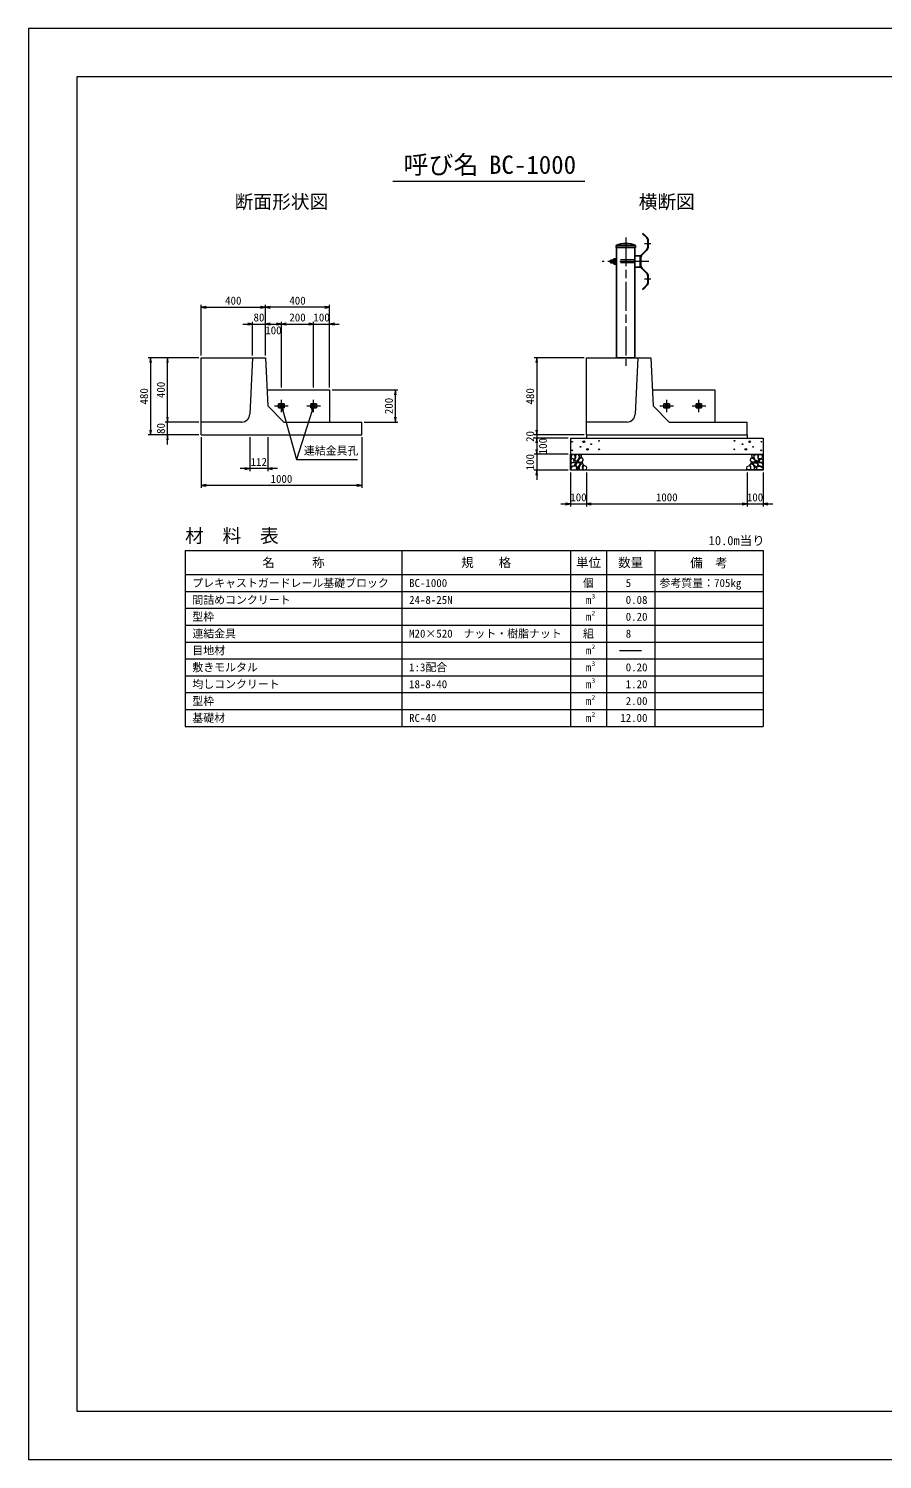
# Model space of a CAD drawing. Units: millimetres at full size, sheet at 1:15. Extents: x 0 to 12615, y 0 to 8910.
# Drawn here: x 0 to 5318, y 0 to 8910 of the extents above; entities that cross this region are included whole.
import ezdxf
from ezdxf.enums import TextEntityAlignment as Align

# ---------------------------------------------------------------- set-up
doc = ezdxf.new("R2010")
doc.units = ezdxf.units.MM
doc.header["$LTSCALE"] = 15
doc.linetypes.add('CHAIN', pattern=[18.5, 12, -1.5, 3.5, -1.5])
doc.linetypes.add('DASHED_SPACED', pattern=[12, 6, -6])
for name, color, linetype, lineweight in [('D-BMK', 2, 'CHAIN', 13), ('D-DCR-HCHn', 4, 'Continuous', 9), ('D-MTR-FRAM', 7, 'Continuous', 13), ('D-MTR-LINE', 7, 'Continuous', 13), ('D-MTR-TXT', 7, 'Continuous', 13), ('D-STR-DIM', 7, 'Continuous', 13), ('D-STR-STRn', 1, 'Continuous', 25), ('D-STR-TXT', 7, 'Continuous', 13), ('D-TTL', 2, 'Continuous', 13), ('D-TTL-TXT', 7, 'Continuous', 13)]:
    doc.layers.add(name, color=color, linetype=linetype, lineweight=lineweight)
doc.layers.add('D-MTR', color=7, linetype='Continuous')
doc.styles.add('ＭＳ ゴシック', font='')
doc.styles.get('ＭＳ ゴシック').set_extended_font_data('MS Gothic')

# ---------------------------------------------------------------- blocks, each defined once
blk = doc.blocks.new('open_arrow')
at = {"color": 0, "linetype": 'Continuous', "lineweight": -2}
blk.add_lwpolyline([(7.5, 1.25), (0, 0), (7.5, -1.25)], dxfattribs=at)

msp = doc.modelspace()

# ---------------------------------------------------------------- linework, layer by layer
at = {"layer": 'D-BMK'}
for p, q in [((3720, 7610), (3720, 6810)), ((3876.89, 7569.5), (3836.95, 7569.5)), ((3863.35, 7460), (3573.65, 7460)), ((3876.89, 7350.5), (3836.95, 7350.5)), ((1575, 6522.5), (1575, 6597.5)), ((1775, 6522.5), (1775, 6597.5)), ((3975, 6522.5), (3975, 6597.5)), ((4175, 6522.5), (4175, 6597.5)), ((1532.5, 6560), (1617.5, 6560)), ((1732.5, 6560), (1817.5, 6560)), ((3932.5, 6560), (4017.5, 6560)), ((4132.5, 6560), (4217.5, 6560))]:
    msp.add_line(p, q, dxfattribs=at)
at = {"layer": 'D-DCR-HCHn'}
for points in [[(3400.6, 6255.8), (3390.2, 6258.11), (3380.95, 6253.49), (3379.8, 6243.08), (3382.11, 6234.99), (3393.66, 6231.53), (3401.75, 6231.53), (3405.22, 6237.31), (3405.22, 6250.02)], [(3409.84, 6256.95), (3406.38, 6246.55), (3407.53, 6234.99), (3399.44, 6222.28), (3409.84, 6216.5), (3421.4, 6222.28), (3428.34, 6231.53), (3430.65, 6246.55), (3428.34, 6254.64), (3421.4, 6258.11)], [(3429.49, 6229.22), (3423.71, 6215.35), (3428.34, 6209.57), (3442.21, 6209.57), (3447.98, 6211.88), (3453.76, 6219.97), (3453.76, 6226.9), (3447.98, 6236.15), (3441.05, 6237.31)], [(3431.8, 6254.64), (3431.8, 6240.77), (3437.58, 6237.31), (3443.36, 6240.77), (3444.52, 6248.86), (3443.36, 6255.8), (3435.27, 6258.11)], [(4520.51, 6229.22), (4526.29, 6215.35), (4521.66, 6209.57), (4507.79, 6209.57), (4502.02, 6211.88), (4496.24, 6219.97), (4496.24, 6226.9), (4502.02, 6236.15), (4508.95, 6237.31)], [(4518.2, 6254.64), (4518.2, 6240.77), (4512.42, 6237.31), (4506.64, 6240.77), (4505.48, 6248.86), (4506.64, 6255.8), (4514.73, 6258.11)], [(4540.16, 6256.95), (4543.62, 6246.55), (4542.47, 6234.99), (4550.56, 6222.28), (4540.16, 6216.5), (4528.6, 6222.28), (4521.66, 6231.53), (4519.35, 6246.55), (4521.66, 6254.64), (4528.6, 6258.11)], [(4549.4, 6255.8), (4559.8, 6258.11), (4569.05, 6253.49), (4570.2, 6243.08), (4567.89, 6234.99), (4556.34, 6231.53), (4548.25, 6231.53), (4544.78, 6237.31), (4544.78, 6250.02)], [(3378.64, 6226.9), (3375.17, 6216.5), (3379.8, 6209.57), (3391.35, 6208.41), (3399.24, 6211.8), (3395.98, 6219.97), (3398.29, 6224.59), (3393.66, 6229.22), (3386.73, 6231.53)], [(3400.58, 6188.5), (3409.14, 6201.35), (3408.07, 6204.56), (3396.3, 6207.77), (3385.6, 6206.7), (3378.11, 6200.28), (3377.03, 6192.78), (3378.11, 6185.29), (3386.67, 6183.15)], [(3404.86, 6161.75), (3412.35, 6164.96), (3414.49, 6175.66), (3410.21, 6183.15), (3402.72, 6185.29), (3393.09, 6184.22), (3382.39, 6179.94), (3377.03, 6173.52), (3377.03, 6166.03), (3380.25, 6161.75), (3393.09, 6162.82)], [(3412.16, 6216.5), (3406.38, 6211.88), (3408.69, 6208.41), (3416.78, 6208.41), (3420.25, 6209.57), (3422.56, 6214.19), (3419.09, 6217.66)], [(3430.54, 6188.5), (3435.89, 6201.35), (3431.61, 6206.7), (3418.77, 6206.7), (3413.42, 6204.56), (3408.07, 6197.07), (3408.07, 6190.64), (3413.42, 6182.08), (3419.84, 6181.01)], [(3428.4, 6164.96), (3428.4, 6177.8), (3423.05, 6181.01), (3417.7, 6177.8), (3416.63, 6170.31), (3417.7, 6163.89), (3425.19, 6161.75)], [(3448.73, 6162.82), (3451.94, 6172.45), (3450.87, 6183.15), (3458.36, 6194.93), (3448.73, 6200.28), (3438.03, 6194.93), (3431.61, 6186.36), (3429.47, 6172.45), (3431.61, 6164.96), (3438.03, 6161.75)], [(3446.59, 6200.28), (3451.94, 6204.56), (3449.8, 6207.77), (3442.31, 6207.77), (3439.1, 6206.7), (3436.96, 6202.42), (3440.17, 6199.21)], [(3457.29, 6163.89), (3466.92, 6161.75), (3475.49, 6166.03), (3476.56, 6175.66), (3474.42, 6183.15), (3463.71, 6186.36), (3456.22, 6186.36), (3453.01, 6181.01), (3453.01, 6169.24)], [(4492.71, 6163.89), (4483.08, 6161.75), (4474.51, 6166.03), (4473.44, 6175.66), (4475.58, 6183.15), (4486.29, 6186.36), (4493.78, 6186.36), (4496.99, 6181.01), (4496.99, 6169.24)], [(4501.27, 6162.82), (4498.06, 6172.45), (4499.13, 6183.15), (4491.64, 6194.93), (4501.27, 6200.28), (4511.97, 6194.93), (4518.39, 6186.36), (4520.53, 6172.45), (4518.39, 6164.96), (4511.97, 6161.75)], [(4503.41, 6200.28), (4498.06, 6204.56), (4500.2, 6207.77), (4507.69, 6207.77), (4510.9, 6206.7), (4513.04, 6202.42), (4509.83, 6199.21)], [(4519.46, 6188.5), (4514.11, 6201.35), (4518.39, 6206.7), (4531.23, 6206.7), (4536.58, 6204.56), (4541.93, 6197.07), (4541.93, 6190.64), (4536.58, 6182.08), (4530.16, 6181.01)], [(4521.6, 6164.96), (4521.6, 6177.8), (4526.95, 6181.01), (4532.3, 6177.8), (4533.37, 6170.31), (4532.3, 6163.89), (4524.81, 6161.75)], [(4537.84, 6216.5), (4543.62, 6211.88), (4541.31, 6208.41), (4533.22, 6208.41), (4529.75, 6209.57), (4527.44, 6214.19), (4530.91, 6217.66)], [(4545.14, 6161.75), (4537.65, 6164.96), (4535.51, 6175.66), (4539.79, 6183.15), (4547.28, 6185.29), (4556.91, 6184.22), (4567.61, 6179.94), (4572.97, 6173.52), (4572.97, 6166.03), (4569.75, 6161.75), (4556.91, 6162.82)], [(4549.42, 6188.5), (4540.86, 6201.35), (4541.93, 6204.56), (4553.7, 6207.77), (4564.4, 6206.7), (4571.89, 6200.28), (4572.97, 6192.78), (4571.89, 6185.29), (4563.33, 6183.15)], [(4571.36, 6226.9), (4574.83, 6216.5), (4570.2, 6209.57), (4558.65, 6208.41), (4550.76, 6211.8), (4554.02, 6219.97), (4551.71, 6224.59), (4556.34, 6229.22), (4563.27, 6231.53)]]:
    msp.add_lwpolyline(points, close=True, dxfattribs=at)
for centre, radius in [((3385.73, 6337.43), 2.25), ((3458.34, 6337.43), 5.62), ((3553.13, 6343.48), 2.25), ((4396.87, 6343.48), 2.25), ((4491.66, 6337.43), 5.62), ((4564.27, 6337.43), 2.25), ((3386.87, 6283.92), 2.25), ((3437.29, 6305.76), 2.25), ((3481.66, 6289.97), 5.62), ((3503.69, 6322.35), 2.25), ((3554.27, 6289.97), 2.25), ((4395.73, 6289.97), 2.25), ((4447.29, 6321.64), 2.25), ((4468.34, 6289.97), 5.62), ((4512.71, 6305.76), 2.25), ((4563.13, 6283.92), 2.25)]:
    msp.add_circle(centre, radius, dxfattribs=at)
at = {"layer": 'D-MTR-FRAM'}
for p, q in [((975, 5660), (4575, 5660)), ((975, 5660), (975, 4565)), ((3900, 5660), (3900, 4565)), ((4575, 5660), (4575, 4565)), ((975, 4565), (4575, 4565))]:
    msp.add_line(p, q, dxfattribs=at)
at = {"layer": 'D-MTR-LINE'}
for p, q in [((2325, 5660), (2325, 4565)), ((3375, 5660), (3375, 4565)), ((3600, 5660), (3600, 4565)), ((975, 5510), (4575, 5510)), ((975, 5405), (4575, 5405)), ((975, 5300), (4575, 5300)), ((975, 5195), (4575, 5195)), ((975, 5090), (4575, 5090)), ((975, 4985), (4575, 4985)), ((975, 4880), (4575, 4880)), ((975, 4775), (4575, 4775)), ((975, 4670), (4575, 4670))]:
    msp.add_line(p, q, dxfattribs=at)
at = {"layer": 'D-MTR-TXT'}
msp.add_line((3681.7, 5037.5), (3818.3, 5037.5), dxfattribs=at)
at = {"layer": 'D-STR-DIM'}
for p, q in [((1075, 6875), (1075, 7190)), ((1075, 7175), (1475, 7175)), ((1475, 6875), (1475, 7190)), ((1475, 6875), (1475, 7190)), ((1875, 7175), (1475, 7175)), ((1875, 6675), (1875, 7190)), ((1335, 7070), (1535, 7070)), ((1395, 6875), (1395, 7085)), ((1475, 6875), (1475, 7085)), ((1475, 6875), (1475, 7085)), ((1475, 7070), (1575, 7070)), ((1575, 6675), (1575, 7085)), ((1575, 6675), (1575, 7085)), ((1575, 7070), (1775, 7070)), ((1715, 7070), (1935, 7070)), ((1775, 6675), (1775, 7085)), ((1775, 6675), (1775, 7085)), ((1875, 6675), (1875, 7085)), ((1060, 6860), (745, 6860)), ((760, 6860), (760, 6380)), ((1060, 6860), (850, 6860)), ((865, 6460), (865, 6860)), ((3460, 6860), (3150, 6860)), ((3165, 6860), (3165, 6380)), ((1890, 6660), (2300, 6660)), ((2285, 6460), (2285, 6660)), ((865, 6320), (865, 6520)), ((1060, 6460), (850, 6460)), ((1060, 6460), (850, 6460)), ((2090, 6460), (2300, 6460)), ((3165, 6440), (3165, 6300)), ((1060, 6380), (745, 6380)), ((1060, 6380), (850, 6380)), ((1075, 6365), (1075, 6050)), ((1377.51, 6365), (1377.51, 6155)), ((1490, 6365), (1490, 6155)), ((2075, 6365), (2075, 6050)), ((3460, 6380), (3150, 6380)), ((3460, 6380), (3150, 6380)), ((3360, 6360), (3150, 6360)), ((3360, 6360), (3150, 6360)), ((3165, 6360), (3165, 6260)), ((3360, 6260), (3150, 6260)), ((3360, 6260), (3150, 6260)), ((3165, 6320), (3165, 6100)), ((1550, 6170), (1317.51, 6170)), ((3360, 6160), (3150, 6160)), ((2075, 6065), (1075, 6065)), ((3375, 6145), (3375, 5935)), ((3475, 6145), (3475, 5935)), ((3475, 6145), (3475, 5935)), ((4475, 6145), (4475, 5935)), ((4475, 6145), (4475, 5935)), ((4575, 6145), (4575, 5935)), ((3315, 5950), (3535, 5950)), ((3475, 5950), (4475, 5950)), ((4415, 5950), (4635, 5950))]:
    msp.add_line(p, q, dxfattribs=at)
at = {"layer": 'D-STR-STRn'}
for p, q in [((3827.15, 7635), (3824.93, 7632.7)), ((3824.93, 7632.7), (3850.38, 7606.34)), ((3827.15, 7635), (3852.68, 7608.56)), ((3856.95, 7554.32), (3856.95, 7590.08)), ((3860.15, 7554.32), (3860.15, 7590.08)), ((3659.85, 7560), (3659.85, 7547.5)), ((3780.15, 7560), (3659.85, 7560)), ((3780.15, 7547.5), (3659.85, 7547.5)), ((3662.85, 7547.5), (3662.85, 6860)), ((3777.15, 7547.5), (3777.15, 7495)), ((3777.15, 7495), (3777.15, 7425)), ((3810.15, 7495), (3777.15, 7495)), ((3780.15, 7560), (3780.15, 7547.5)), ((3810.15, 7495), (3810.15, 7425)), ((3848.42, 7533.2), (3819.58, 7503.34)), ((3850.72, 7530.98), (3821.88, 7501.12)), ((3623.65, 7469), (3643.65, 7469)), ((3623.65, 7469), (3623.65, 7451)), ((3623.65, 7451), (3643.65, 7451)), ((3626.15, 7469), (3626.15, 7451)), ((3628.65, 7469), (3628.65, 7451)), ((3631.15, 7469), (3631.15, 7451)), ((3633.65, 7469), (3633.65, 7451)), ((3636.15, 7469), (3636.15, 7451)), ((3638.65, 7469), (3638.65, 7451)), ((3641.15, 7469), (3641.15, 7451)), ((3643.65, 7446.98), (3643.65, 7473.02)), ((3643.65, 7469), (3643.65, 7451)), ((3659.65, 7477.31), (3647.11, 7477.31)), ((3659.65, 7468.63), (3647.11, 7468.63)), ((3659.65, 7451.37), (3647.11, 7451.37)), ((3659.65, 7442.69), (3647.11, 7442.69)), ((3662.85, 7478.5), (3659.65, 7478.5)), ((3659.65, 7478.5), (3659.65, 7441.5)), ((3659.65, 7442.69), (3659.65, 7477.31)), ((3662.85, 7471), (3659.65, 7471)), ((3662.85, 7449), (3659.65, 7449)), ((3662.85, 7441.5), (3659.65, 7441.5)), ((3662.85, 7478.5), (3662.85, 7441.5)), ((3810.15, 7425), (3777.15, 7425)), ((3777.15, 7425), (3777.15, 6860)), ((3810.15, 7440), (3810.15, 7480)), ((3813.35, 7440), (3813.35, 7480)), ((3813.35, 7442.69), (3813.35, 7477.31)), ((3848.42, 7386.8), (3819.58, 7416.66)), ((3850.72, 7389.02), (3821.88, 7418.88)), ((3824.93, 7287.3), (3850.38, 7313.66)), ((3827.15, 7285), (3852.68, 7311.44)), ((3856.95, 7365.68), (3856.95, 7329.92)), ((3860.15, 7365.68), (3860.15, 7329.92)), ((3827.15, 7285), (3824.93, 7287.3)), ((3777.15, 6860), (3662.85, 6860)), ((1557.5, 6572.5), (1557.5, 6547.5)), ((1557.5, 6572.5), (1592.5, 6572.5)), ((1557.5, 6547.5), (1592.5, 6547.5)), ((1592.5, 6572.5), (1592.5, 6547.5)), ((1757.5, 6572.5), (1757.5, 6547.5)), ((1757.5, 6572.5), (1792.5, 6572.5)), ((1757.5, 6547.5), (1792.5, 6547.5)), ((1792.5, 6572.5), (1792.5, 6547.5)), ((3957.5, 6572.5), (3957.5, 6547.5)), ((3957.5, 6572.5), (3992.5, 6572.5)), ((3957.5, 6547.5), (3992.5, 6547.5)), ((3992.5, 6572.5), (3992.5, 6547.5)), ((4157.5, 6572.5), (4157.5, 6547.5)), ((4157.5, 6572.5), (4192.5, 6572.5)), ((4157.5, 6547.5), (4192.5, 6547.5)), ((4192.5, 6572.5), (4192.5, 6547.5))]:
    msp.add_line(p, q, dxfattribs=at)
at = {"layer": 'D-STR-STRn', "linetype": 'DASHED_SPACED', "lineweight": 13}
for p, q in [((3777.15, 7469.23), (3662.85, 7469.23)), ((3777.15, 7450.77), (3662.85, 7450.77))]:
    msp.add_line(p, q, dxfattribs=at)
at = {"layer": 'D-STR-STRn', "lineweight": 13}
for p, q in [((1075, 6460), (1075, 6860)), ((1075, 6860), (1395, 6860)), ((1395, 6860), (1377.5, 6510)), ((1395, 6860), (1475, 6860)), ((1475, 6860), (1490, 6560)), ((3475, 6460), (3475, 6860)), ((3475, 6860), (3795, 6860)), ((3795, 6860), (3777.5, 6510)), ((3795, 6860), (3875, 6860)), ((3875, 6860), (3890, 6560)), ((1485, 6660), (1875, 6660)), ((1875, 6660), (1875, 6460)), ((3885, 6660), (4275, 6660)), ((4275, 6660), (4275, 6460)), ((1490, 6560), (1590, 6460)), ((3890, 6560), (3990, 6460)), ((1327.5, 6460), (1075, 6460)), ((1075, 6380), (1075, 6460)), ((1590, 6460), (2075, 6460)), ((2075, 6380), (2075, 6460)), ((3727.5, 6460), (3475, 6460)), ((3475, 6380), (3475, 6460)), ((3990, 6460), (4475, 6460)), ((4475, 6380), (4475, 6460)), ((1075, 6380), (2075, 6380)), ((3375, 6360), (4575, 6360)), ((3375, 6360), (3375, 6260)), ((3475, 6380), (4475, 6380)), ((3475, 6380), (3475, 6360)), ((4475, 6380), (4475, 6360)), ((4575, 6360), (4575, 6260)), ((3375, 6160), (3375, 6260)), ((3375, 6260), (4575, 6260)), ((4575, 6260), (4575, 6160)), ((4575, 6160), (3375, 6160))]:
    msp.add_line(p, q, dxfattribs=at)
at = {"layer": 'D-STR-STRn'}
for centre in [(1575, 6560), (1775, 6560), (3975, 6560), (4175, 6560)]:
    msp.add_circle(centre, 8, dxfattribs=at)
for centre, radius, start, end in [((3833.55, 7590.08), 23.4, 0, 44), ((3833.55, 7590.08), 26.6, 0, 44), ((3720, 7415.25), 156.75, 67.4351, 112.5649), ((3843.75, 7480), 33.6, 136, 180), ((3843.75, 7480), 30.4, 136, 180), ((3826.55, 7554.32), 30.4, 316, 0), ((3826.55, 7554.32), 33.6, 316, 0), ((3648.1, 7472.97), 4.45, 102.80038, 257.19962), ((3656.15, 7460), 12.5, 136.3091, 223.6909), ((3648.1, 7447.03), 4.45, 102.80038, 257.19962), ((3843.75, 7440), 33.6, 180, 224), ((3843.75, 7440), 30.4, 180, 224), ((3826.55, 7365.68), 30.4, 0, 44), ((3833.55, 7329.92), 23.4, 316, 0), ((3826.55, 7365.68), 33.6, 0, 44), ((3833.55, 7329.92), 26.6, 316, 0)]:
    msp.add_arc(centre, radius, start, end, dxfattribs=at)
at = {"layer": 'D-STR-STRn', "lineweight": 13}
for centre in [(1327.5, 6510), (3727.5, 6510)]:
    msp.add_arc(centre, 50, 270, 0, dxfattribs=at)
at = {"layer": 'D-STR-TXT'}
for points in [[(1575, 6560), (1583.19, 6531.14), (1669.55, 6226.92), (2049.01, 6226.92)], [(1775, 6560), (1765.95, 6531.4), (1669.55, 6226.92)]]:
    msp.add_lwpolyline(points, dxfattribs=at)
at = {"layer": 'D-TTL'}
for points in [[(0, 0), (12615, 0), (12615, 8910), (0, 8910)], [(300, 300), (12315, 300), (12315, 8610), (300, 8610)]]:
    msp.add_lwpolyline(points, close=True, dxfattribs=at)
at = {"layer": 'D-TTL-TXT'}
msp.add_line((2268.08, 7960), (3463.79, 7960), dxfattribs=at)

# ---------------------------------------------------------------- block references
at = {"layer": 'D-STR-DIM', "xscale": 4, "yscale": 4}
for p in [(1075, 7175), (1475, 7175), (1475, 7070), (1475, 7070), (1575, 7070), (1875, 7070), (1490, 6170), (1075, 6065), (3475, 5950), (3475, 5950), (4575, 5950)]:
    msp.add_blockref('open_arrow', p, dxfattribs=at)
for p, rotation in [((1475, 7175), 180), ((1875, 7175), 180), ((1395, 7070), 180), ((1575, 7070), 180), ((1775, 7070), 180), ((1775, 7070), 180), ((760, 6860), 270), ((865, 6860), 270), ((3165, 6860), 270), ((2285, 6660), 270), ((865, 6460), 90), ((865, 6460), 90), ((2285, 6460), 90), ((760, 6380), 90), ((865, 6380), 270), ((3165, 6380), 90), ((3165, 6380), 90), ((3165, 6360), 270), ((3165, 6360), 270), ((3165, 6260), 90), ((3165, 6260), 90), ((1377.51, 6170), 180), ((3165, 6160), 270), ((2075, 6065), 180), ((3375, 5950), 180), ((4475, 5950), 180), ((4475, 5950), 180)]:
    msp.add_blockref('open_arrow', p, dxfattribs=dict(at, rotation=rotation))
at = {"layer": 'D-STR-TXT', "xscale": 4, "yscale": 4}
for p, rotation in [((1575, 6560), 285.8), ((1775, 6560), 252.4)]:
    msp.add_blockref('open_arrow', p, dxfattribs=dict(at, rotation=rotation))

# ---------------------------------------------------------------- texts
at = {"layer": 'D-MTR', "style": 'ＭＳ ゴシック'}
msp.add_text('材\u3000料\u3000表', height=85.45, dxfattribs=at).set_placement((975, 5683.55), align=Align.BOTTOM_LEFT)
msp.add_text('10.0m当り', height=56.96, dxfattribs=at).set_placement((4585.02, 5676.37), align=Align.BOTTOM_RIGHT)
at = {"layer": 'D-MTR-TXT', "style": 'ＭＳ ゴシック'}
for s, height, p in [('名\u3000\u3000\u3000称', 56.96, (1650, 5585)), ('規\u3000\u3000格', 56.96, (2850, 5585)), ('単位', 56.96, (3487.5, 5585)), ('数量', 56.96, (3750, 5585)), ('備\u3000考', 56.96, (4237.5, 5583.17)), ('個', 49.84, (3487.5, 5457.5)), ('m', 49.84, (3487.5, 5352.5)), ('m', 49.84, (3487.5, 5247.5)), ('組', 49.84, (3487.5, 5142.5)), ('m', 49.84, (3487.5, 5037.5)), ('m', 49.84, (3487.5, 4932.5)), ('m', 49.84, (3487.5, 4827.5)), ('m', 49.84, (3487.5, 4722.5)), ('m', 49.84, (3487.5, 4617.5))]:
    msp.add_text(s, height=height, dxfattribs=at).set_placement(p, align=Align.MIDDLE_CENTER)
for s, p in [('プレキャストガードレール基礎ブロック', (1020, 5457.5)), ('BC-1000', (2370, 5457.5)), ('参考質量：705kg', (3930, 5457.5)), ('間詰めコンクリート', (1020, 5352.5)), ('24-8-25N', (2370, 5352.5)), ('型枠', (1020, 5247.5)), ('連結金具', (1020, 5142.5)), ('M20×520\u3000ナット・樹脂ナット', (2370, 5142.5)), ('目地材', (1020, 5037.5)), ('敷きモルタル', (1020, 4932.5)), ('1:3配合', (2370, 4932.5)), ('均しコンクリート', (1020, 4827.5)), ('18-8-40', (2370, 4827.5)), ('型枠', (1020, 4722.5)), ('基礎材', (1020, 4617.5)), ('RC-40', (2370, 4617.5))]:
    msp.add_text(s, height=49.84, dxfattribs=at).set_placement(p, align=Align.MIDDLE_LEFT)
for s, p in [('5   ', (3855, 5457.5)), ('0.08', (3855, 5352.5)), ('0.20', (3855, 5247.5)), ('8   ', (3855, 5142.5)), ('0.20', (3855, 4932.5)), ('1.20', (3855, 4827.5)), ('2.00', (3855, 4722.5)), ('12.00', (3855, 4617.5))]:
    msp.add_text(s, height=49.84, dxfattribs=at).set_placement(p, align=Align.MIDDLE_RIGHT)
for s, p in [('3', (3507.1, 5352.5)), ('2', (3507.1, 5247.5)), ('2', (3507.1, 5037.5)), ('3', (3507.1, 4932.5)), ('3', (3507.1, 4827.5)), ('2', (3507.1, 4722.5)), ('2', (3507.1, 4617.5))]:
    msp.add_text(s, height=28.48, dxfattribs=at).set_placement(p, align=Align.BOTTOM_LEFT)
at = {"layer": 'D-STR-DIM', "style": 'ＭＳ ゴシック'}
for s, p in [('400', (1275, 7216.25)), ('400', (1675, 7216.25)), ('80', (1435, 7111.25)), ('200', (1675, 7111.25)), ('100', (1825, 7111.25)), ('100', (1525, 7031.25)), ('112', (1433.76, 6211.25)), ('1000', (1575, 6106.25)), ('100', (3425, 5991.25)), ('1000', (3975, 5991.25)), ('100', (4525, 5991.25))]:
    msp.add_text(s, height=49.84, dxfattribs=at).set_placement(p, align=Align.MIDDLE_CENTER)
for s, p in [('400', (823.75, 6660)), ('480', (718.75, 6620)), ('200', (2243.75, 6560)), ('480', (3123.75, 6620)), ('80', (823.75, 6420)), ('20', (3123.75, 6370)), ('100', (3203.75, 6310)), ('100', (3123.75, 6210))]:
    msp.add_text(s, height=49.84, rotation=90, dxfattribs=at).set_placement(p, align=Align.MIDDLE_CENTER)
at = {"layer": 'D-STR-TXT', "style": 'ＭＳ ゴシック'}
msp.add_text('連結金具孔', height=49.84, dxfattribs=at).set_placement((1714.55, 6241.92), align=Align.BOTTOM_LEFT)
at = {"layer": 'D-TTL-TXT', "style": 'ＭＳ ゴシック'}
for s, height, p in [('呼び名', 113.9, (2568.75, 7971.25)), ('BC-1000', 113.9, (3139.12, 7971.25)), ('断面形状図', 85.45, (1575, 7763.61)), ('横断図', 85.45, (3975, 7763.61))]:
    msp.add_text(s, height=height, dxfattribs=at).set_placement(p, align=Align.BOTTOM_CENTER)

doc.saveas('drawing.dxf')
